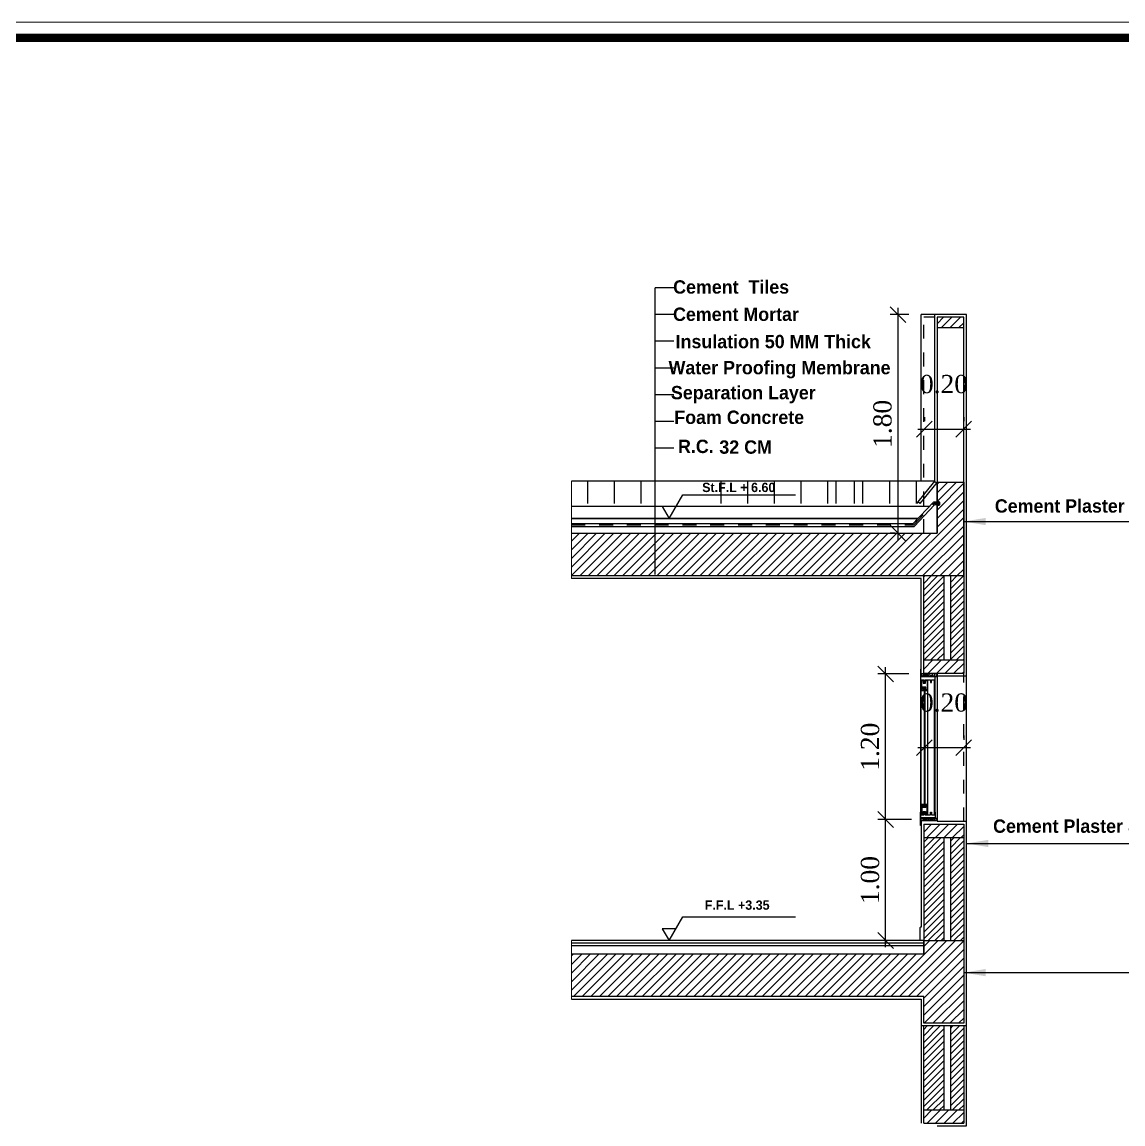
# Model space of a CAD drawing. Header units: metres. Extents: x -434 to 683, y -422 to -228.
# Drawn here: x -164.41 to -156.48, y -287.98 to -280.05 of the extents above; entities that cross this region are included whole.
import ezdxf
from ezdxf.enums import TextEntityAlignment as Align

# ---------------------------------------------------------------- set-up
doc = ezdxf.new("R2010")
doc.units = ezdxf.units.M
doc.header["$MEASUREMENT"] = 0
doc.header["$PDMODE"] = 34
for name, pattern in [('DASHED2', [0.375, 0.25, -0.125]), ('DASHEDX2', [1.5, 1, -0.5]), ('HIDDENX2', [0.75, 0.5, -0.25])]:
    doc.linetypes.add(name, pattern=pattern)
for name, color, linetype in [('BETO', 6, 'HIDDENX2'), ('Dim-inside', 1, 'Continuous'), ('EL3', 251, 'Continuous'), ('ELEVATION', 8, 'Continuous'), ('HIDDEN', 3, 'DASHED2'), ('INSU', 1, 'DASHEDX2'), ('LOGO', 7, 'Continuous'), ('Plaster', 5, 'Continuous'), ('WALL', 7, 'Continuous'), ('win', 5, 'Continuous')]:
    doc.layers.add(name, color=color, linetype=linetype)
for name, color, linetype, lineweight in [('frame', 12, 'Continuous', 9), ('Hat 1', 195, 'Continuous', 5), ('Text - A', 3, 'Continuous', 25), ('Text - E', 76, 'Continuous', 20), ('walls', 7, 'Continuous', 35)]:
    doc.layers.add(name, color=color, linetype=linetype, lineweight=lineweight)
doc.styles.add('ENG', font='ROMB____.PFB', dxfattribs={"height": 0.25})
doc.styles.add('ro', font='romantic.ttf')
doc.styles.get("Standard").update_dxf_attribs({"font": 'arial.ttf'})
doc.dimstyles.new('DIM_IN', dxfattribs={"dimtxt": 0.15, "dimasz": 0.13, "dimexe": 0.065, "dimexo": 0.1, "dimgap": 0.05, "dimtad": 1, "dimzin": 1, "dimdsep": 46, "dimtxsty": 'ro', "dimblk": 'OBLIQUE', "dimcen": 2.3195, "dimdle": 0.055, "dimclrd": 256, "dimclre": 256, "dimclrt": 256, "dimadec": 0, "dimazin": 0, "dimtfac": 0.5, "dimtmove": 2, "dimatfit": 3, "dimldrblk": 'OBLIQUE', "dimfxl": 1, "dimtolj": 1, "dimtzin": 1, "dimarcsym": 0})
doc.dimstyles.get("Standard").update_dxf_attribs({"dimtxt": 0.18, "dimasz": 0.18, "dimexe": 0.18, "dimexo": 0.0625, "dimgap": 0.09, "dimtad": 0, "dimtih": 1, "dimtoh": 1, "dimdec": 4, "dimzin": 0, "dimdsep": 46, "dimtxsty": 'Standard', "dimcen": 0.09, "dimadec": 0, "dimazin": 0, "dimtfac": 1, "dimtdec": 4, "dimtofl": 0, "dimtmove": 0, "dimatfit": 3, "dimfxl": 1, "dimtolj": 1, "dimtzin": 0, "dimarcsym": 0})
pattern_1 = [(45, (-142.364317, -44.32941), (-0.035355339, 0.035355339), [])]
pattern_2 = [(45, (-142.364317, -44.51632), (-0.035355339, 0.035355339), [])]

# ---------------------------------------------------------------- blocks, each defined once
blk = doc.blocks.new('A$C7E5B4212')
at = {"layer": 'LOGO', "const_width": 0.05}
blk.add_lwpolyline([(0.8319, 0.8319), (41.132, 0.8319), (41.132, 29.3819), (0.8319, 29.3819)], close=True, dxfattribs=at)
blk = doc.blocks.new('vbnvbnvb')
at = {"layer": 'LOGO', "color": 240, "lineweight": -2}
blk.add_line((47.1423, 28.0374), (-5.1524, 28.0374), dxfattribs=at)
at = {"layer": 'LOGO', "xscale": 1.291447376312877, "yscale": 1.291447376312877, "zscale": 1.291447376312877}
blk.add_blockref('A$C7E5B4212', (-6.0981, -10.0283), dxfattribs=at)
blk = doc.blocks.new('A$C48CC3C5A')
at = {"layer": 'ELEVATION'}
for p, q in [((-0.6605, 1.2532), (-0.6652, 1.2532)), ((-0.6652, 1.2532), (-0.6652, 1.1434)), ((-0.6652, 1.2532), (-0.6652, 0.0204)), ((-0.6605, 1.19), (-0.6605, 1.2532)), ((-0.5442, 1.19), (-0.6605, 1.19)), ((-0.5277, 1.2149), (-0.6597, 1.2149)), ((-0.6597, 1.2149), (-0.6597, 1.1929)), ((-0.6597, 1.1965), (-0.6487, 1.1997)), ((-0.6597, 1.1929), (-0.5277, 1.1929)), ((-0.6487, 1.1997), (-0.6429, 1.2052)), ((-0.6444, 1.2078), (-0.6419, 1.2105)), ((-0.6429, 1.2052), (-0.6444, 1.2078)), ((-0.6434, 1.2047), (-0.6283, 1.1972)), ((-0.6429, 1.2094), (-0.6, 1.1954)), ((-0.6419, 1.2105), (-0.6396, 1.2118)), ((-0.6396, 1.2118), (-0.6381, 1.2136)), ((-0.6394, 1.212), (-0.5304, 1.1967)), ((-0.6381, 1.2136), (-0.6377, 1.2149)), ((-0.6371, 1.1929), (-0.6283, 1.1972)), ((-0.6283, 1.1972), (-0.6245, 1.2004)), ((-0.6283, 1.1972), (-0.6225, 1.1947)), ((-0.6245, 1.2004), (-0.6212, 1.2027)), ((-0.6212, 1.2027), (-0.6184, 1.2047)), ((-0.6184, 1.2047), (-0.6182, 1.2075)), ((-0.6182, 1.2093), (-0.6167, 1.2108)), ((-0.6182, 1.2075), (-0.6182, 1.2093)), ((-0.6167, 1.2108), (-0.6167, 1.2149)), ((-0.6121, 1.1932), (-0.6033, 1.1974)), ((-0.6033, 1.1974), (-0.5995, 1.2007)), ((-0.5995, 1.2007), (-0.5962, 1.203)), ((-0.5962, 1.203), (-0.5935, 1.205)), ((-0.5935, 1.205), (-0.5932, 1.2078)), ((-0.5932, 1.2095), (-0.5917, 1.211)), ((-0.5932, 1.2078), (-0.5932, 1.2095)), ((-0.5917, 1.211), (-0.5917, 1.2152)), ((-0.5849, 1.1929), (-0.5761, 1.1972)), ((-0.5761, 1.1972), (-0.5723, 1.2004)), ((-0.5723, 1.2004), (-0.569, 1.2027)), ((-0.569, 1.2027), (-0.5662, 1.2047)), ((-0.5662, 1.2047), (-0.566, 1.2075)), ((-0.566, 1.2093), (-0.5645, 1.2108)), ((-0.566, 1.2075), (-0.566, 1.2093)), ((-0.5657, 1.1929), (-0.5569, 1.1972)), ((-0.5645, 1.2108), (-0.5645, 1.2149)), ((-0.5569, 1.1972), (-0.5531, 1.2004)), ((-0.5531, 1.2004), (-0.5498, 1.2027)), ((-0.5498, 1.2027), (-0.5471, 1.2047)), ((-0.5471, 1.2047), (-0.5468, 1.2075)), ((-0.5468, 1.2093), (-0.5453, 1.2108)), ((-0.5468, 1.2075), (-0.5468, 1.2093)), ((-0.5453, 1.2108), (-0.5453, 1.2149)), ((-0.5442, 1.1434), (-0.5442, 1.19)), ((-0.5442, 0.0754), (-0.5442, 1.19)), ((-0.5434, 1.1929), (-0.5393, 1.1949)), ((-0.5393, 1.1949), (-0.5355, 1.1982)), ((-0.5355, 1.1982), (-0.5322, 1.2004)), ((-0.5322, 1.2004), (-0.5294, 1.2025)), ((-0.5294, 1.2025), (-0.5292, 1.2052)), ((-0.5292, 1.207), (-0.5277, 1.2085)), ((-0.5292, 1.2052), (-0.5292, 1.207)), ((-0.5277, 1.1929), (-0.5277, 1.2149)), ((-0.5277, 1.2149), (-0.5277, 0.0259)), ((-0.5277, 1.2085), (-0.5277, 1.2126)), ((-0.2857, -0.0016), (-0.2857, 1.1984)), ((-0.6652, 1.1434), (-0.6597, 1.1434)), ((-0.6597, 1.1434), (-0.6597, 1.1654)), ((-0.6597, 1.1654), (-0.6351, 1.1654)), ((-0.6597, 0.0534), (-0.6597, 1.1654)), ((-0.6597, 1.0994), (-0.6377, 1.0994)), ((-0.6542, 1.1379), (-0.6542, 1.1599)), ((-0.6542, 1.1599), (-0.6406, 1.1599)), ((-0.6542, 1.1049), (-0.6542, 1.1434)), ((-0.6212, 1.1049), (-0.6542, 1.1049)), ((-0.6377, 1.0939), (-0.6542, 1.0939)), ((-0.6542, 1.0939), (-0.6542, 1.0829)), ((-0.6406, 1.1599), (-0.6406, 1.1379)), ((-0.6406, 1.1379), (-0.6238, 1.1379)), ((-0.6377, 1.0994), (-0.6267, 1.0994)), ((-0.6377, 1.0829), (-0.6377, 1.0939)), ((-0.6351, 1.1654), (-0.6351, 1.1434)), ((-0.6351, 1.1434), (-0.6293, 1.1434)), ((-0.6322, 0.1194), (-0.6322, 1.0994)), ((-0.6293, 1.1434), (-0.6293, 1.1654)), ((-0.6293, 1.1654), (-0.5801, 1.1654)), ((-0.6267, 0.1194), (-0.6267, 1.0994)), ((-0.6238, 1.1379), (-0.6238, 1.1599)), ((-0.6238, 1.1599), (-0.6102, 1.1599)), ((-0.6212, 1.0829), (-0.6212, 1.1049)), ((-0.6102, 1.1599), (-0.6102, 1.0829)), ((-0.6047, 0.0534), (-0.6047, 1.1654)), ((-0.5801, 1.1654), (-0.5801, 1.1434)), ((-0.5801, 1.1434), (-0.5743, 1.1434)), ((-0.5743, 1.1434), (-0.5743, 1.1654)), ((-0.5743, 1.1654), (-0.5497, 1.1654)), ((-0.5497, 1.1654), (-0.5497, 1.1434)), ((-0.5497, 0.0754), (-0.5497, 1.1654)), ((-0.5497, 1.1434), (-0.5442, 1.1434)), ((-0.6597, 1.0774), (-0.6322, 1.0774)), ((-0.6542, 1.0829), (-0.6377, 1.0829)), ((-0.6267, 1.0774), (-0.6047, 1.0774)), ((-0.6102, 1.0829), (-0.6212, 1.0829)), ((-0.6597, 0.1414), (-0.6322, 0.1414)), ((-0.6597, 0.1194), (-0.6377, 0.1194)), ((-0.6542, 0.1359), (-0.6377, 0.1359)), ((-0.6542, 0.1249), (-0.6542, 0.1359)), ((-0.6377, 0.1249), (-0.6542, 0.1249)), ((-0.6212, 0.1139), (-0.6542, 0.1139)), ((-0.6542, 0.1139), (-0.6542, 0.0754)), ((-0.6377, 0.1359), (-0.6377, 0.1249)), ((-0.6377, 0.1194), (-0.6267, 0.1194)), ((-0.6267, 0.1414), (-0.6047, 0.1414)), ((-0.6102, 0.1359), (-0.6212, 0.1359)), ((-0.6212, 0.1359), (-0.6212, 0.1139)), ((-0.6102, 0.0589), (-0.6102, 0.1359)), ((-0.6652, -0.0344), (-0.6652, 0.0754)), ((-0.6652, 0.0754), (-0.6597, 0.0754)), ((-0.5442, 0.0288), (-0.6605, 0.0288)), ((-0.6605, 0.0288), (-0.6605, -0.0344)), ((-0.6597, 0.0754), (-0.6597, 0.0534)), ((-0.6597, 0.0534), (-0.6351, 0.0534)), ((-0.6597, 0.0259), (-0.5277, 0.0259)), ((-0.6597, 0.0039), (-0.6597, 0.0259)), ((-0.6597, 0.0223), (-0.6487, 0.0191)), ((-0.5277, 0.0039), (-0.6597, 0.0039)), ((-0.6542, 0.0809), (-0.6542, 0.0589)), ((-0.6542, 0.0589), (-0.6406, 0.0589)), ((-0.6487, 0.0191), (-0.6429, 0.0136)), ((-0.6429, 0.0136), (-0.6444, 0.011)), ((-0.6444, 0.011), (-0.6419, 0.0083)), ((-0.6434, 0.0141), (-0.6283, 0.0216)), ((-0.6429, 0.0094), (-0.6, 0.0234)), ((-0.6419, 0.0083), (-0.6396, 0.007)), ((-0.6406, 0.0589), (-0.6406, 0.0809)), ((-0.6406, 0.0809), (-0.6238, 0.0809)), ((-0.6396, 0.007), (-0.6381, 0.0052)), ((-0.6394, 0.0068), (-0.5304, 0.0221)), ((-0.6381, 0.0052), (-0.6377, 0.0039)), ((-0.6371, 0.0259), (-0.6283, 0.0216)), ((-0.6351, 0.0534), (-0.6351, 0.0754)), ((-0.6351, 0.0754), (-0.6293, 0.0754)), ((-0.6293, 0.0754), (-0.6293, 0.0534)), ((-0.6293, 0.0534), (-0.5801, 0.0534)), ((-0.6283, 0.0216), (-0.6225, 0.0241)), ((-0.6283, 0.0216), (-0.6245, 0.0184)), ((-0.6245, 0.0184), (-0.6212, 0.0161)), ((-0.6238, 0.0809), (-0.6238, 0.0589)), ((-0.6238, 0.0589), (-0.6102, 0.0589)), ((-0.6212, 0.0161), (-0.6184, 0.0141)), ((-0.6184, 0.0141), (-0.6182, 0.0113)), ((-0.6182, 0.0113), (-0.6182, 0.0095)), ((-0.6182, 0.0095), (-0.6167, 0.008)), ((-0.6167, 0.008), (-0.6167, 0.0039)), ((-0.6121, 0.0256), (-0.6033, 0.0214)), ((-0.6033, 0.0214), (-0.5995, 0.0181)), ((-0.5995, 0.0181), (-0.5962, 0.0158)), ((-0.5962, 0.0158), (-0.5935, 0.0138)), ((-0.5935, 0.0138), (-0.5932, 0.011)), ((-0.5932, 0.011), (-0.5932, 0.0093)), ((-0.5932, 0.0093), (-0.5917, 0.0078)), ((-0.5917, 0.0078), (-0.5917, 0.0036)), ((-0.5849, 0.0259), (-0.5761, 0.0216)), ((-0.5801, 0.0534), (-0.5801, 0.0754)), ((-0.5801, 0.0754), (-0.5743, 0.0754)), ((-0.5761, 0.0216), (-0.5723, 0.0184)), ((-0.5743, 0.0754), (-0.5743, 0.0534)), ((-0.5743, 0.0534), (-0.5497, 0.0534)), ((-0.5723, 0.0184), (-0.569, 0.0161)), ((-0.569, 0.0161), (-0.5662, 0.0141)), ((-0.5662, 0.0141), (-0.566, 0.0113)), ((-0.566, 0.0113), (-0.566, 0.0095)), ((-0.566, 0.0095), (-0.5645, 0.008)), ((-0.5657, 0.0259), (-0.5569, 0.0216)), ((-0.5645, 0.008), (-0.5645, 0.0039)), ((-0.5569, 0.0216), (-0.5531, 0.0184)), ((-0.5531, 0.0184), (-0.5498, 0.0161)), ((-0.5498, 0.0161), (-0.5471, 0.0141)), ((-0.5497, 0.0534), (-0.5497, 0.0754)), ((-0.5497, 0.0754), (-0.5442, 0.0754)), ((-0.5471, 0.0141), (-0.5468, 0.0113)), ((-0.5468, 0.0113), (-0.5468, 0.0095)), ((-0.5468, 0.0095), (-0.5453, 0.008)), ((-0.5453, 0.008), (-0.5453, 0.0039)), ((-0.5442, 0.0754), (-0.5442, 0.0288)), ((-0.5434, 0.0259), (-0.5393, 0.0239)), ((-0.5393, 0.0239), (-0.5355, 0.0206)), ((-0.5355, 0.0206), (-0.5322, 0.0184)), ((-0.5322, 0.0184), (-0.5294, 0.0163)), ((-0.5294, 0.0163), (-0.5292, 0.0136)), ((-0.5292, 0.0136), (-0.5292, 0.0118)), ((-0.5292, 0.0118), (-0.5277, 0.0103)), ((-0.5277, 0.0259), (-0.5277, 0.0039)), ((-0.5277, 0.0103), (-0.5277, 0.0062)), ((-0.6605, -0.0344), (-0.6652, -0.0344))]:
    blk.add_line(p, q, dxfattribs=at)
at = {"layer": 'HIDDEN', "ltscale": 0.1}
blk.add_line((-0.3077, -0.0016), (-0.3077, 1.2204), dxfattribs=at)
blk = doc.blocks.new('_OBLIQUE')
at = {"color": 0, "linetype": 'ByBlock'}
blk.add_line((-0.5, -0.5), (0.5, 0.5), dxfattribs=at)
blk = doc.blocks.new('*D191')
at = {"layer": 'DEFPOINTS', "color": 0, "transparency": 16777216}
for p in [(970.9058, -1018.1364), (971.2202, -1018.1364), (971.1872, -1019.1339)]:
    blk.add_point(p, dxfattribs=at)
at = {"layer": 'Dim-inside', "lineweight": -2, "transparency": 16777216}
for p, q in [((970.9058, -1019.1889), (970.9058, -1018.0814)), ((971.1202, -1018.1364), (970.8408, -1018.1364)), ((971.0872, -1019.1339), (970.8408, -1019.1339))]:
    blk.add_line(p, q, dxfattribs=at)
at = {"layer": 'Dim-inside', "lineweight": -2, "transparency": 16777216, "xscale": 0.13, "yscale": 0.13, "zscale": 0.13}
for p, rotation in [((970.9058, -1018.1364), 90), ((970.9058, -1019.1339), 270)]:
    blk.add_blockref('_OBLIQUE', p, dxfattribs=dict(at, rotation=rotation))
at = {"layer": 'Dim-inside', "transparency": 16777216, "insert": (970.7791, -1018.6352), "char_height": 0.15, "attachment_point": 5, "rotation": 90, "style": 'ro'}
blk.add_mtext('\\A1;1.00', dxfattribs=at)
blk = doc.blocks.new('*D192')
at = {"layer": 'DEFPOINTS', "color": 0, "transparency": 16777216}
for p in [(970.9058, -1016.9354), (971.1982, -1016.9354), (971.2202, -1018.1364)]:
    blk.add_point(p, dxfattribs=at)
at = {"layer": 'Dim-inside', "lineweight": -2, "transparency": 16777216}
for p, q in [((970.9058, -1018.1914), (970.9058, -1016.8804)), ((971.0982, -1016.9354), (970.8408, -1016.9354)), ((971.1202, -1018.1364), (970.8408, -1018.1364))]:
    blk.add_line(p, q, dxfattribs=at)
at = {"layer": 'Dim-inside', "lineweight": -2, "transparency": 16777216, "xscale": 0.13, "yscale": 0.13, "zscale": 0.13}
for p, rotation in [((970.9058, -1016.9354), 90), ((970.9058, -1018.1364), 270)]:
    blk.add_blockref('_OBLIQUE', p, dxfattribs=dict(at, rotation=rotation))
at = {"layer": 'Dim-inside', "transparency": 16777216, "insert": (970.7791, -1017.5359), "char_height": 0.15, "attachment_point": 5, "rotation": 90, "style": 'ro'}
blk.add_mtext('\\A1;1.20', dxfattribs=at)
blk = doc.blocks.new('*D194')
at = {"layer": 'DEFPOINTS', "color": 0, "transparency": 16777216}
for p in [(971.0086, -1013.9729), (971.1982, -1013.9729), (971.0852, -1015.7749)]:
    blk.add_point(p, dxfattribs=at)
at = {"layer": 'Dim-inside', "lineweight": -2, "transparency": 16777216}
for p, q in [((971.0086, -1015.8299), (971.0086, -1013.9179)), ((971.0982, -1013.9729), (970.9436, -1013.9729)), ((970.9852, -1015.7749), (970.9436, -1015.7749))]:
    blk.add_line(p, q, dxfattribs=at)
at = {"layer": 'Dim-inside', "lineweight": -2, "transparency": 16777216, "xscale": 0.13, "yscale": 0.13, "zscale": 0.13}
for p, rotation in [((971.0086, -1013.9729), 90), ((971.0086, -1015.7749), 270)]:
    blk.add_blockref('_OBLIQUE', p, dxfattribs=dict(at, rotation=rotation))
at = {"layer": 'Dim-inside', "transparency": 16777216, "insert": (970.8818, -1014.8739), "char_height": 0.15, "attachment_point": 5, "rotation": 90, "style": 'ro'}
blk.add_mtext('\\A1;1.80', dxfattribs=at)
blk = doc.blocks.new('*D195')
at = {"layer": 'DEFPOINTS', "color": 0, "transparency": 16777216}
for p in [(971.2257, -1017.5432), (971.5502, -1017.5432), (971.5502, -1017.5432)]:
    blk.add_point(p, dxfattribs=at)
at = {"layer": 'Dim-inside', "lineweight": -2, "transparency": 16777216}
for p, q in [((971.2257, -1017.4432), (971.2257, -1017.4782)), ((971.5502, -1017.4432), (971.5502, -1017.4782)), ((971.1707, -1017.5432), (971.6052, -1017.5432))]:
    blk.add_line(p, q, dxfattribs=at)
at = {"layer": 'Dim-inside', "lineweight": -2, "transparency": 16777216, "xscale": 0.13, "yscale": 0.13, "zscale": 0.13, "rotation": 180}
blk.add_blockref('_OBLIQUE', (971.2257, -1017.5432), dxfattribs=at)
at = {"layer": 'Dim-inside', "lineweight": -2, "transparency": 16777216, "xscale": 0.13, "yscale": 0.13, "zscale": 0.13}
blk.add_blockref('_OBLIQUE', (971.5502, -1017.5432), dxfattribs=at)
at = {"layer": 'Dim-inside', "transparency": 16777216, "insert": (971.3879, -1017.1729), "char_height": 0.15, "attachment_point": 5, "style": 'ro'}
blk.add_mtext('\\A1;0.20', dxfattribs=at)
blk = doc.blocks.new('*D196')
at = {"layer": 'DEFPOINTS', "color": 0, "transparency": 16777216}
for p in [(971.2257, -1014.9173), (971.5502, -1014.9173), (971.5502, -1014.9173)]:
    blk.add_point(p, dxfattribs=at)
at = {"layer": 'Dim-inside', "lineweight": -2, "transparency": 16777216}
for p, q in [((971.2257, -1014.8173), (971.2257, -1014.8523)), ((971.5502, -1014.8173), (971.5502, -1014.8523)), ((971.1707, -1014.9173), (971.6052, -1014.9173))]:
    blk.add_line(p, q, dxfattribs=at)
at = {"layer": 'Dim-inside', "lineweight": -2, "transparency": 16777216, "xscale": 0.13, "yscale": 0.13, "zscale": 0.13, "rotation": 180}
blk.add_blockref('_OBLIQUE', (971.2257, -1014.9173), dxfattribs=at)
at = {"layer": 'Dim-inside', "lineweight": -2, "transparency": 16777216, "xscale": 0.13, "yscale": 0.13, "zscale": 0.13}
blk.add_blockref('_OBLIQUE', (971.5502, -1014.9173), dxfattribs=at)
at = {"layer": 'Dim-inside', "transparency": 16777216, "insert": (971.3879, -1014.5469), "char_height": 0.15, "attachment_point": 5, "style": 'ro'}
blk.add_mtext('\\A1;0.20', dxfattribs=at)
blk = doc.blocks.new('cvxcvxcv')
at = {"layer": 'Hat 1'}
h = blk.add_hatch(dxfattribs=at)
h.set_pattern_fill('ANSI31', color=242, scale=0.4, style=0)
h.set_pattern_definition([(45, (-142.364317, -44.60632), (-0.035355339, 0.035355339), [])])
h.paths.add_polyline_path([(0.297, 7.8489), (0.297, 7.9369), (0.077, 7.9369), (0.077, 7.8489)])
at = {"layer": 'Hat 1', "true_color": 0x633238}
h = blk.add_hatch(dxfattribs=at)
h.set_pattern_fill('ANSI31', color=239, scale=0.4, style=0)
h.set_pattern_definition(pattern_2)
h.paths.add_polyline_path([(0.297, 6.5785), (0.077, 6.5785), (0.077, 6.4139), (0.0979, 6.4139), (0.0979, 6.3919), (0.077, 6.3919), (0.077, 6.1569), (-2.9387, 6.1569), (-2.9387, 5.8049), (0.297, 5.8049)])
at = {"layer": 'Hat 1'}
h = blk.add_hatch(dxfattribs=at)
h.set_pattern_fill('ANSI31', color=74, scale=0.3, style=0)
h.set_pattern_definition([(45, (-142.364317, -44.51632), (-0.026516504, 0.026516504), [])])
h.paths.add_polyline_path([(0.132, 5.8049), (-0.033, 5.8049), (-0.033, 5.1119), (0.132, 5.1119)])
h.paths.add_polyline_path([(0.187, 5.1119), (0.297, 5.1119), (0.297, 5.8049), (0.187, 5.8049)])
h = blk.add_hatch(dxfattribs=at)
h.set_pattern_fill('ANSI31', color=242, scale=0.4, style=0)
h.set_pattern_definition(pattern_2)
h.paths.add_polyline_path([(-0.033, 5.1119), (-0.033, 5.0019), (0.297, 5.0019), (0.297, 5.1119)])
h = blk.add_hatch(dxfattribs=at)
h.set_pattern_fill('ANSI31', color=242, scale=0.4, style=0)
h.set_pattern_definition(pattern_2)
h.paths.add_polyline_path([(0.297, 3.6479), (0.297, 3.7579), (-0.033, 3.7579), (-0.033, 3.6479)])
h = blk.add_hatch(dxfattribs=at)
h.set_pattern_fill('ANSI31', color=74, scale=0.3, style=0)
h.set_pattern_definition([(45, (-142.364317, -44.47632), (-0.026516504, 0.026516504), [])])
h.paths.add_polyline_path([(0.297, 3.6479), (0.187, 3.6479), (0.187, 2.7979), (0.297, 2.7979)])
h.paths.add_polyline_path([(0.132, 3.6479), (-0.033, 3.6479), (-0.033, 2.7979), (0.132, 2.7979)])
at = {"layer": 'Hat 1', "true_color": 0x633238}
h = blk.add_hatch(dxfattribs=at)
h.set_pattern_fill('ANSI31', color=239, scale=0.4, style=0)
h.set_pattern_definition(pattern_1)
h.paths.add_polyline_path([(-2.9387, 2.6879), (-2.9387, 2.3359), (-0.033, 2.3359), (-0.033, 2.1159), (0.297, 2.1159), (0.297, 2.7979), (-0.033, 2.7979), (-0.033, 2.6879)])
at = {"layer": 'Hat 1'}
h = blk.add_hatch(dxfattribs=at)
h.set_pattern_fill('ANSI31', color=74, scale=0.3, style=0)
h.set_pattern_definition([(45, (-142.364317, -44.37632), (-0.026516504, 0.026516504), [])])
h.paths.add_polyline_path([(0.187, 1.4009), (0.297, 1.4009), (0.297, 2.0939), (0.187, 2.0939)])
h.paths.add_polyline_path([(0.132, 2.0939), (-0.033, 2.0939), (-0.033, 1.4009), (0.132, 1.4009)])
h = blk.add_hatch(dxfattribs=at)
h.set_pattern_fill('ANSI31', color=242, scale=0.4, style=0)
h.set_pattern_definition(pattern_1)
h.paths.add_polyline_path([(-0.033, 1.4009), (-0.033, 1.2909), (0.297, 1.2909), (0.297, 1.4009)])
at = {"layer": 'BETO', "ltscale": 0.04}
for p, q in [((-0.1149, 6.2244), (0.0524, 6.4032)), ((0.0524, 6.4032), (0.0979, 6.4032)), ((-2.9387, 6.2244), (-0.1149, 6.2244))]:
    blk.add_line(p, q, dxfattribs=at)
at = {"layer": 'EL3'}
for p, q in [((0.055, 6.5862), (-2.9387, 6.5862)), ((-2.8023, 6.4007), (-2.8023, 6.5862)), ((-2.5823, 6.4007), (-2.5823, 6.5862)), ((-2.3623, 6.4007), (-2.3623, 6.5862)), ((-1.7023, 6.4007), (-1.7023, 6.5862)), ((-1.4823, 6.4007), (-1.4823, 6.5862)), ((-1.2623, 6.4007), (-1.2623, 6.5862)), ((-1.0423, 6.4007), (-1.0423, 6.5862)), ((-0.8223, 6.4007), (-0.8223, 6.5862)), ((-0.7534, 6.4007), (-0.7534, 6.5862)), ((-0.6023, 6.4007), (-0.6023, 6.5862)), ((-0.5334, 6.4007), (-0.5334, 6.5862)), ((-0.3134, 6.4007), (-0.3134, 6.5862)), ((-0.0934, 6.4007), (-0.0934, 6.5862)), ((0.055, 6.5862), (-0.0934, 6.4007)), ((-0.0934, 6.4007), (-0.0934, 6.5862)), ((0.077, 6.5785), (-0.0654, 6.4004)), ((0.055, 6.5862), (0.0722, 6.5724)), ((0.0133, 6.3778), (-2.9387, 6.3776)), ((-0.065, 6.4009), (-0.0822, 6.4147))]:
    blk.add_line(p, q, dxfattribs=at)
at = {"layer": 'ELEVATION'}
for p in [(0.055, 7.9589), (-0.055, 6.5862)]:
    blk.add_line(p, (-0.055, 7.9589), dxfattribs=at)
at = {"layer": 'Hat 1', "color": 239, "true_color": 0x633238}
for p, q in [((-2.9387, 5.7829), (-2.9387, 6.5862)), ((-2.9387, 2.3139), (-2.9387, 2.7979))]:
    blk.add_line(p, q, dxfattribs=at)
at = {"layer": 'HIDDEN', "ltscale": 0.1}
for p in [(0.055, 7.9369), (-0.033, 6.1569)]:
    blk.add_line(p, (-0.033, 7.9369), dxfattribs=at)
at = {"layer": 'INSU'}
for p, q in [((0.0477, 6.4139), (-0.1197, 6.2379)), ((0.0574, 6.3919), (-0.1107, 6.2122)), ((0.077, 6.4139), (0.0477, 6.4139)), ((0.077, 6.3919), (0.0574, 6.3919)), ((0.077, 6.3919), (0.0592, 6.3919)), ((-0.1197, 6.2379), (-0.081, 6.2785)), ((-0.1197, 6.2379), (-0.081, 6.2785)), ((-2.9387, 6.2379), (-0.1197, 6.2379)), ((-2.9387, 6.2379), (-0.1197, 6.2379))]:
    blk.add_line(p, q, dxfattribs=at)
at = {"layer": 'INSU', "linetype": 'ByBlock'}
for p, q in [((-0.081, 6.2785), (-2.9387, 6.2785)), ((-0.081, 6.2785), (-2.9387, 6.2785)), ((-2.9387, 6.2785), (-0.081, 6.2785)), ((-2.9387, 6.2379), (-0.1197, 6.2379)), ((-2.9387, 6.2122), (-0.1107, 6.2122))]:
    blk.add_line(p, q, dxfattribs=at)
at = {"layer": 'Plaster'}
blk.add_line((0.319, 2.0939), (-0.055, 2.0939), dxfattribs=at)
for points in [[(0.077, 4.9799), (0.319, 4.9799), (0.319, 7.9589), (0.055, 7.9589), (0.055, 6.5862)], [(-0.055, 5.0019), (-0.055, 5.7829), (-2.9387, 5.7829)], [(-0.055, 3.7854), (-0.055, 2.9079), (-0.0577, 2.9079), (-0.0605, 2.9079), (-0.066, 2.9024), (-0.066, 2.7979)], [(0.077, 1.2689), (0.319, 1.2689), (0.319, 3.7799), (0.077, 3.7799)], [(-2.9387, 2.3139), (-0.055, 2.3139), (-0.055, 1.2909)]]:
    blk.add_lwpolyline(points, dxfattribs=at)
at = {"layer": 'Text - A', "color": 2}
for p, q in [((-2.2468, 5.8158), (-2.2468, 8.1788)), ((-2.0942, 8.1788), (-2.2468, 8.1788)), ((-2.0942, 7.9588), (-2.2468, 7.9588)), ((-2.0942, 7.7388), (-2.2468, 7.7388)), ((-2.0942, 7.5188), (-2.2468, 7.5188)), ((-2.0942, 7.2988), (-2.2468, 7.2988)), ((-2.0942, 7.0788), (-2.2468, 7.0788)), ((-2.0942, 6.8588), (-2.2468, 6.8588))]:
    blk.add_line(p, q, dxfattribs=at)
at = {"layer": 'Text - A'}
for points in [[(-2.0765, 6.3757), (-2.1887, 6.3758), (-2.1325, 6.2785), (-2.0204, 6.4728), (-1.0893, 6.4728)], [(-2.0765, 2.8951), (-2.1887, 2.8952), (-2.1325, 2.7979), (-2.0204, 2.9922), (-1.0893, 2.9922)]]:
    blk.add_lwpolyline(points, dxfattribs=at)
at = {"layer": 'WALL', "color": 16}
for p, q in [((0.297, 7.9369), (0.077, 7.9369)), ((0.077, 7.9369), (0.077, 6.1569)), ((0.297, 5.8049), (0.297, 7.9369)), ((0.297, 7.8489), (0.077, 7.8489)), ((-0.033, 5.0019), (-0.033, 5.8049)), ((0.132, 5.8049), (0.132, 5.1119)), ((0.187, 5.8049), (0.187, 5.1119)), ((0.297, 5.8049), (0.297, 5.0019)), ((-0.033, 5.1119), (0.297, 5.1119)), ((-0.033, 5.0019), (0.297, 5.0019)), ((-0.033, 3.7579), (0.297, 3.7579)), ((-0.033, 3.7579), (-0.033, 2.6879)), ((0.297, 3.7579), (0.297, 2.1159)), ((-0.033, 3.6479), (0.297, 3.6479)), ((0.132, 3.6479), (0.132, 2.7979)), ((0.187, 3.6479), (0.187, 2.7979)), ((-0.033, 1.2909), (-0.033, 2.0939)), ((0.132, 2.0939), (0.132, 1.4009)), ((0.187, 2.0939), (0.187, 1.4009)), ((0.297, 2.0939), (0.297, 1.2909)), ((-0.033, 1.4009), (0.297, 1.4009)), ((-0.033, 1.2909), (0.297, 1.2909))]:
    blk.add_line(p, q, dxfattribs=at)
at = {"layer": 'WALL', "color": 1}
for p, q in [((-0.033, 2.7979), (-2.9387, 2.7979)), ((-0.033, 2.7759), (-2.9387, 2.7759)), ((-0.033, 2.7539), (-2.9387, 2.7539))]:
    blk.add_line(p, q, dxfattribs=at)
at = {"layer": 'WALL', "color": 16}
for points in [[(-2.9387, 6.1569), (0.077, 6.1569), (0.077, 6.5785), (0.297, 6.5785), (0.297, 5.8049), (-2.9387, 5.8049)], [(-2.9387, 2.6879), (-0.033, 2.6879), (-0.033, 2.7979), (0.297, 2.7979), (0.297, 2.1159), (-0.033, 2.1159), (-0.033, 2.3359), (-2.9387, 2.3359)]]:
    blk.add_lwpolyline(points, dxfattribs=at)
at = {"layer": 'walls'}
for p, q in [((0.0979, 6.4139), (0.077, 6.4139)), ((0.077, 6.3919), (0.0979, 6.3919)), ((0.0979, 6.3919), (0.0979, 6.4139))]:
    blk.add_line(p, q, dxfattribs=at)
at = {"layer": 'win'}
blk.add_blockref('A$C48CC3C5A', (0.6047, 3.7815), dxfattribs=at)
at = {"layer": 'Text - E', "color": 76, "style": 'ENG'}
for s, p in [('Cement  Tiles', (-1.6208, 8.1892)), ('Cement Mortar', (-1.5811, 7.9621)), ('Insulation 50 MM Thick', (-1.2737, 7.7391)), ('Water Proofing Membrane', (-1.2216, 7.508)), ('Separation Layer', (-1.5204, 7.3021)), ('Foam Concrete', (-1.5544, 7.1126)), ('R.C.', (-1.912, 6.8727)), ('32 CM', (-1.5015, 6.8669))]:
    blk.add_text(s, height=0.11, dxfattribs=at).set_placement(p, align=Align.MIDDLE)
for s, height, p in [('St.F.L + 6.60', 0.077, (-1.8599, 6.4958)), ('Cement Plaster & Grain Paint', 0.11, (0.5539, 6.3262)), ('Cement Plaster & Smooth Paint', 0.11, (0.5396, 3.6862)), ('F.F.L +3.35', 0.077, (-1.8388, 3.0516))]:
    blk.add_text(s, height=height, dxfattribs=at).set_placement(p)
at = {"layer": 'Dim-inside'}
for base, p1, p2, picture, middle in [((-0.2445, 7.9589), (-0.168, 6.1569), (-0.055, 7.9589), '*D194', (-0.3713, 7.0579)), ((-0.3473, 3.7954), (-0.066, 2.7979), (-0.033, 3.7954), '*D191', (-0.4741, 3.2967))]:
    dim = blk.add_linear_dim(base=base, p1=p1, p2=p2, angle=90, dimstyle='DIM_IN', dxfattribs=at)
    dim.commit()
    dim.dimension.update_dxf_attribs({"geometry": picture, "text_midpoint": middle, "insert": (-971.2532, 1021.9319)})
for base, p1, p2, picture, middle in [((0.297, 7.0146), (-0.0275, 7.0146), (0.297, 7.0146), '*D196', (0.1348, 7.3849)), ((0.297, 4.3887), (-0.0275, 4.3887), (0.297, 4.3887), '*D195', (0.1348, 4.759))]:
    dim = blk.add_linear_dim(base=base, p1=p1, p2=p2, text='0.20', dimstyle='DIM_IN', dxfattribs=at)
    dim.commit()
    dim.dimension.update_dxf_attribs({"geometry": picture, "text_midpoint": middle, "insert": (-971.2532, 1021.9319)})
dim = blk.add_linear_dim(base=(-0.3473, 4.9964), p1=(-0.033, 3.7954), p2=(-0.055, 4.9964), angle=90, dimstyle='DIM_IN', override={"dimtxt": 0.15}, dxfattribs=at)
dim.commit()
dim.dimension.update_dxf_attribs({"geometry": '*D192', "text_midpoint": (-0.4741, 4.3959), "insert": (-971.2532, 1021.9319)})
for points in [[(0.297, 6.2528), (2.5274, 6.2528)], [(0.319, 3.5982), (2.5494, 3.5982)], [(0.297, 2.5331), (2.5274, 2.5331)]]:
    blk.add_leader(points, dimstyle='Standard', override={"dimscale": 1, "dimgap": 0.09, "dimtad": 0}, dxfattribs=at)

msp = doc.modelspace()

# ---------------------------------------------------------------- block references
at = {"layer": 'frame', "color": 0, "xscale": 0.9446196544972835, "yscale": 0.9446196544972835, "zscale": 0.9446196544972835}
msp.add_blockref('vbnvbnvb', (-166.9719, -306.5396), dxfattribs=at)
at = {"layer": 'WALL', "xscale": 0.8724703520862385, "yscale": 0.8724703520862385, "zscale": 0.8724703520862385}
msp.add_blockref('cvxcvxcv', (-157.8888, -289.1038), dxfattribs=at)

doc.saveas('drawing.dxf')
